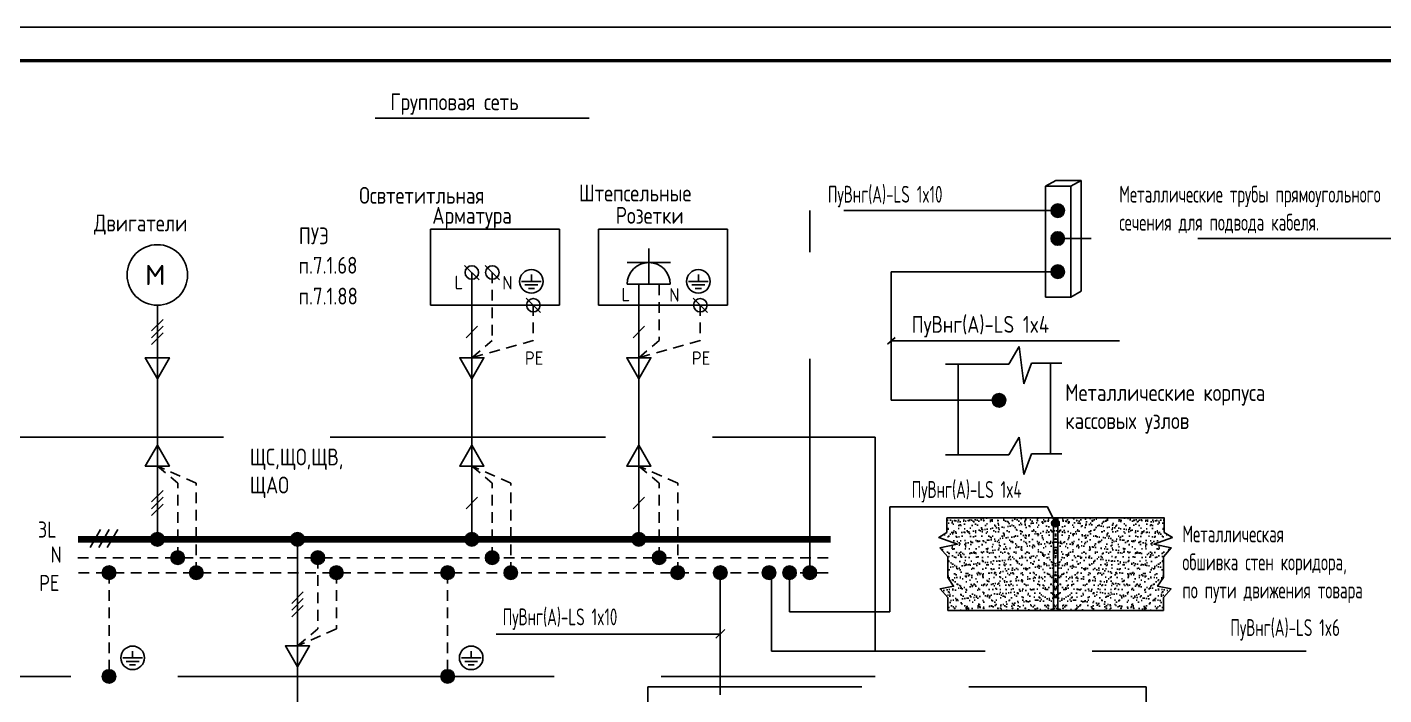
# Model space of a CAD drawing. Header units: metres. Extents: x -1525 to -1043, y -1331 to -1144.
# Drawn here: x -1503.37 to -1483.23, y -1281.55 to -1271.64 of the extents above; entities that cross this region are included whole.
import ezdxf

# ---------------------------------------------------------------- set-up
doc = ezdxf.new("R2010")
doc.units = ezdxf.units.M
doc.header["$MEASUREMENT"] = 0
doc.linetypes.add('невидимая2', pattern=[4.7625, 3.175, -1.5875])
doc.layers.add('04-ЭО_схема', color=250, linetype='Continuous')
doc.layers.add('ЭО-ЭМ', color=7, linetype='Continuous')
doc.styles.add('ADESK1', font='romans__.ttf')
doc.styles.add('Times', font='CS_Gost2304.shx')

msp = doc.modelspace()

# ---------------------------------------------------------------- hatches: boundary and pattern name
at = {"layer": '04-ЭО_схема'}
h = msp.add_hatch(color=256, dxfattribs=at)
edge = h.paths.add_edge_path()
edge.add_arc((-1488.06833005, -1274.36341989), 0.1, 0, 360)
h = msp.add_hatch(color=256, dxfattribs=at)
edge = h.paths.add_edge_path()
edge.add_arc((-1488.06833005, -1274.77739703), 0.1, 0, 360)
h = msp.add_hatch(color=256, dxfattribs=at)
edge = h.paths.add_edge_path()
edge.add_arc((-1488.06833005, -1275.27037255), 0.1, 0, 360)
h = msp.add_hatch(color=256, dxfattribs=at)
edge = h.paths.add_edge_path()
edge.add_arc((-1488.94064324, -1277.18044556), 0.1, 0, 360)
at = {"layer": '04-ЭО_схема', "ltscale": 100}
h = msp.add_hatch(dxfattribs=at)
h.set_pattern_fill('AR-SAND', color=256, scale=0.0025, style=0)
h.set_pattern_definition([(37.5, (-1971.82474, -1353.65968), (-0.004000078, 0.12235331), [0, -0.09652, 0, -0.10795, 0, -0.1031875]), (7.5, (-1971.82474, -1353.65968), (0.11238082, 0.179206275), [0, -0.05207, 0, -0.086995, 0, -0.0333375]), (327.5, (-1971.90285, -1353.65968), (0.197748093, 0.000359296), [0, -0.03175, 0, -0.1143, 0, -0.149225]), (317.5, (-1971.90285, -1353.65968), (0.190889113, 0.05573233), [0, -0.015875, 0, -0.07493, 0, -0.085725])])
h.paths.add_polyline_path([(-1488.88997551, -1278.92624415), (-1488.06635387, -1278.92624415), (-1488.06635387, -1279.14203639), (-1488.06635387, -1279.21768502), (-1488.06635387, -1279.31721979), (-1488.06635387, -1279.37805597), (-1488.06635387, -1279.50409505), (-1488.06635387, -1279.81218173), (-1488.06635387, -1279.92982903), (-1488.06635387, -1279.9993779), (-1488.06635387, -1280.11082548), (-1488.06635387, -1280.30124397), (-1489.70041972, -1280.30124397), (-1489.70041972, -1280.11082548), (-1489.81471927, -1279.98051119), (-1489.61418686, -1279.94092305), (-1489.70041972, -1279.81218173), (-1489.70041972, -1279.50409505), (-1489.81702952, -1279.37346554), (-1489.55799049, -1279.31721979), (-1489.83425225, -1279.21768502), (-1489.71359716, -1279.14203639), (-1489.71359716, -1278.92624415)])
at = {"layer": '04-ЭО_схема'}
h = msp.add_hatch(color=256, dxfattribs=at)
edge = h.paths.add_edge_path()
edge.add_arc((-1489.59936325, -1278.96572458), 0.01628445, 0, 360)
h = msp.add_hatch(color=256, dxfattribs=at)
edge = h.paths.add_edge_path()
edge.add_arc((-1489.39613581, -1278.96572458), 0.01628445, 0, 360)
h = msp.add_hatch(color=256, dxfattribs=at)
edge = h.paths.add_edge_path()
edge.add_arc((-1489.16668772, -1278.96572458), 0.01628445, 0, 360)
h = msp.add_hatch(color=256, dxfattribs=at)
edge = h.paths.add_edge_path()
edge.add_arc((-1488.95690707, -1278.96572458), 0.01628445, 0, 360)
h = msp.add_hatch(color=256, dxfattribs=at)
edge = h.paths.add_edge_path()
edge.add_arc((-1488.74056931, -1278.96572458), 0.01628445, 0, 360)
h = msp.add_hatch(color=256, dxfattribs=at)
edge = h.paths.add_edge_path()
edge.add_arc((-1488.55045607, -1278.96572458), 0.01628445, 0, 360)
h = msp.add_hatch(color=256, dxfattribs=at)
edge = h.paths.add_edge_path()
edge.add_arc((-1488.3701746, -1278.96572458), 0.01628445, 0, 360)
h = msp.add_hatch(color=256, dxfattribs=at)
edge = h.paths.add_edge_path()
edge.add_arc((-1488.20956056, -1278.96572458), 0.01628445, 0, 360)
h = msp.add_hatch(color=256, dxfattribs=at)
edge = h.paths.add_edge_path()
edge.add_arc((-1488.10311846, -1279.00375669), 0.0574414, 0, 360)
at = {"layer": '04-ЭО_схема', "ltscale": 100}
h = msp.add_hatch(dxfattribs=at)
h.set_pattern_fill('AR-SAND', color=256, scale=0.0025, style=0)
h.set_pattern_definition([(142.5, (-1004.37538, -1353.65968), (0.004000078, 0.12235331), [0, -0.09652, 0, -0.10795, 0, -0.1031875]), (172.5, (-1004.37538, -1353.65968), (-0.11238082, 0.179206275), [0, -0.05207, 0, -0.086995, 0, -0.0333375]), (212.5, (-1004.29728, -1353.65968), (-0.197748093, 0.000359296), [0, -0.03175, 0, -0.1143, 0, -0.149225]), (222.5, (-1004.29728, -1353.65968), (-0.190889113, 0.05573233), [0, -0.015875, 0, -0.07493, 0, -0.085725])])
h.paths.add_polyline_path([(-1487.31014672, -1278.92624415), (-1488.13376836, -1278.92624415), (-1488.13376836, -1279.14203639), (-1488.13376836, -1279.21768502), (-1488.13376836, -1279.31721979), (-1488.13376836, -1279.37805597), (-1488.13376836, -1279.50409505), (-1488.13376836, -1279.81218173), (-1488.13376836, -1279.92982903), (-1488.13376836, -1279.9993779), (-1488.13376836, -1280.11082548), (-1488.13376836, -1280.30124397), (-1486.49970251, -1280.30124397), (-1486.49970251, -1280.11082548), (-1486.38540296, -1279.98051119), (-1486.58593537, -1279.94092305), (-1486.49970251, -1279.81218173), (-1486.49970251, -1279.50409505), (-1486.38309271, -1279.37346554), (-1486.64213174, -1279.31721979), (-1486.36586999, -1279.21768502), (-1486.48652507, -1279.14203639), (-1486.48652507, -1278.92624415)])
at = {"layer": '04-ЭО_схема'}
h = msp.add_hatch(color=256, dxfattribs=at)
edge = h.paths.add_edge_path()
edge.add_arc((-1487.98902252, -1278.96572458), 0.01628445, 0, 360)
h = msp.add_hatch(color=256, dxfattribs=at)
edge = h.paths.add_edge_path()
edge.add_arc((-1487.78579507, -1278.96572458), 0.01628445, 0, 360)
h = msp.add_hatch(color=256, dxfattribs=at)
edge = h.paths.add_edge_path()
edge.add_arc((-1487.55634699, -1278.96572458), 0.01628445, 0, 360)
h = msp.add_hatch(color=256, dxfattribs=at)
edge = h.paths.add_edge_path()
edge.add_arc((-1487.34656634, -1278.96572458), 0.01628445, 0, 360)
h = msp.add_hatch(color=256, dxfattribs=at)
edge = h.paths.add_edge_path()
edge.add_arc((-1487.13022858, -1278.96572458), 0.01628445, 0, 360)
h = msp.add_hatch(color=256, dxfattribs=at)
edge = h.paths.add_edge_path()
edge.add_arc((-1486.94011534, -1278.96572458), 0.01628445, 0, 360)
h = msp.add_hatch(color=256, dxfattribs=at)
edge = h.paths.add_edge_path()
edge.add_arc((-1486.75983387, -1278.96572458), 0.01628445, 0, 360)
h = msp.add_hatch(color=256, dxfattribs=at)
edge = h.paths.add_edge_path()
edge.add_arc((-1486.59921983, -1278.96572458), 0.01628445, 0, 360)
h = msp.add_hatch(color=256, dxfattribs=at)
edge = h.paths.add_edge_path()
edge.add_arc((-1501.43582855, -1279.24385122), 0.1, 0, 360)
h = msp.add_hatch(color=256, dxfattribs=at)
edge = h.paths.add_edge_path()
edge.add_arc((-1499.35550481, -1279.24385122), 0.1, 0, 360)
h = msp.add_hatch(color=256, dxfattribs=at)
edge = h.paths.add_edge_path()
edge.add_arc((-1496.76683401, -1279.24385122), 0.1, 0, 360)
h = msp.add_hatch(color=256, dxfattribs=at)
edge = h.paths.add_edge_path()
edge.add_arc((-1494.2884501, -1279.24385122), 0.1, 0, 360)
h = msp.add_hatch(color=256, dxfattribs=at)
edge = h.paths.add_edge_path()
edge.add_arc((-1488.1027801, -1279.00540592), 0.01628445, 0, 360)
h = msp.add_hatch(color=256, dxfattribs=at)
edge = h.paths.add_edge_path()
edge.add_arc((-1488.1027801, -1279.2380991), 0.01628445, 0, 360)
h = msp.add_hatch(color=256, dxfattribs=at)
edge = h.paths.add_edge_path()
edge.add_arc((-1501.13388287, -1279.51795786), 0.1, 0, 360)
h = msp.add_hatch(color=256, dxfattribs=at)
edge = h.paths.add_edge_path()
edge.add_arc((-1499.05355914, -1279.51795786), 0.1, 0, 360)
h = msp.add_hatch(color=256, dxfattribs=at)
edge = h.paths.add_edge_path()
edge.add_arc((-1496.46488833, -1279.51795786), 0.1, 0, 360)
h = msp.add_hatch(color=256, dxfattribs=at)
edge = h.paths.add_edge_path()
edge.add_arc((-1493.98650443, -1279.51795786), 0.1, 0, 360)
h = msp.add_hatch(color=256, dxfattribs=at)
edge = h.paths.add_edge_path()
edge.add_arc((-1488.1027801, -1279.51343803), 0.01628445, 0, 360)
h = msp.add_hatch(color=256, dxfattribs=at)
edge = h.paths.add_edge_path()
edge.add_arc((-1502.15318469, -1279.74079844), 0.1, 0, 360)
h = msp.add_hatch(color=256, dxfattribs=at)
edge = h.paths.add_edge_path()
edge.add_arc((-1500.8576701, -1279.74079844), 0.1, 0, 360)
h = msp.add_hatch(color=256, dxfattribs=at)
edge = h.paths.add_edge_path()
edge.add_arc((-1498.77734636, -1279.74079844), 0.1, 0, 360)
h = msp.add_hatch(color=256, dxfattribs=at)
edge = h.paths.add_edge_path()
edge.add_arc((-1497.1264083, -1279.74079844), 0.1, 0, 360)
h = msp.add_hatch(color=256, dxfattribs=at)
edge = h.paths.add_edge_path()
edge.add_arc((-1496.18867556, -1279.74079844), 0.1, 0, 360)
h = msp.add_hatch(color=256, dxfattribs=at)
edge = h.paths.add_edge_path()
edge.add_arc((-1493.71029165, -1279.74079844), 0.1, 0, 360)
h = msp.add_hatch(color=256, dxfattribs=at)
edge = h.paths.add_edge_path()
edge.add_arc((-1493.07771445, -1279.74079844), 0.1, 0, 360)
h = msp.add_hatch(color=256, dxfattribs=at)
edge = h.paths.add_edge_path()
edge.add_arc((-1492.35452922, -1279.74079844), 0.1, 0, 360)
h = msp.add_hatch(color=256, dxfattribs=at)
edge = h.paths.add_edge_path()
edge.add_arc((-1492.05037449, -1279.74079844), 0.1, 0, 360)
h = msp.add_hatch(color=256, dxfattribs=at)
edge = h.paths.add_edge_path()
edge.add_arc((-1491.74914655, -1279.74079844), 0.1, 0, 360)
h = msp.add_hatch(color=256, dxfattribs=at)
edge = h.paths.add_edge_path()
edge.add_arc((-1488.1027801, -1279.767074), 0.01628445, 0, 360)
h = msp.add_hatch(color=256, dxfattribs=at)
edge = h.paths.add_edge_path()
edge.add_arc((-1488.1027801, -1279.99278626), 0.01628445, 0, 360)
h = msp.add_hatch(color=256, dxfattribs=at)
edge = h.paths.add_edge_path()
edge.add_arc((-1489.59936325, -1280.26926149), 0.01628445, 0, 360)
h = msp.add_hatch(color=256, dxfattribs=at)
edge = h.paths.add_edge_path()
edge.add_arc((-1489.39613581, -1280.26926149), 0.01628445, 0, 360)
h = msp.add_hatch(color=256, dxfattribs=at)
edge = h.paths.add_edge_path()
edge.add_arc((-1489.16668772, -1280.26926149), 0.01628445, 0, 360)
h = msp.add_hatch(color=256, dxfattribs=at)
edge = h.paths.add_edge_path()
edge.add_arc((-1488.95690707, -1280.26926149), 0.01628445, 0, 360)
h = msp.add_hatch(color=256, dxfattribs=at)
edge = h.paths.add_edge_path()
edge.add_arc((-1488.74056931, -1280.26926149), 0.01628445, 0, 360)
h = msp.add_hatch(color=256, dxfattribs=at)
edge = h.paths.add_edge_path()
edge.add_arc((-1488.55045607, -1280.26926149), 0.01628445, 0, 360)
h = msp.add_hatch(color=256, dxfattribs=at)
edge = h.paths.add_edge_path()
edge.add_arc((-1488.3701746, -1280.26926149), 0.01628445, 0, 360)
h = msp.add_hatch(color=256, dxfattribs=at)
edge = h.paths.add_edge_path()
edge.add_arc((-1488.20956056, -1280.26926149), 0.01628445, 0, 360)
h = msp.add_hatch(color=256, dxfattribs=at)
edge = h.paths.add_edge_path()
edge.add_arc((-1488.1027801, -1280.24176915), 0.01628445, 0, 360)
h = msp.add_hatch(color=256, dxfattribs=at)
edge = h.paths.add_edge_path()
edge.add_arc((-1487.98902252, -1280.26926149), 0.01628445, 0, 360)
h = msp.add_hatch(color=256, dxfattribs=at)
edge = h.paths.add_edge_path()
edge.add_arc((-1487.78579507, -1280.26926149), 0.01628445, 0, 360)
h = msp.add_hatch(color=256, dxfattribs=at)
edge = h.paths.add_edge_path()
edge.add_arc((-1487.55634699, -1280.26926149), 0.01628445, 0, 360)
h = msp.add_hatch(color=256, dxfattribs=at)
edge = h.paths.add_edge_path()
edge.add_arc((-1487.34656634, -1280.26926149), 0.01628445, 0, 360)
h = msp.add_hatch(color=256, dxfattribs=at)
edge = h.paths.add_edge_path()
edge.add_arc((-1487.13022858, -1280.26926149), 0.01628445, 0, 360)
h = msp.add_hatch(color=256, dxfattribs=at)
edge = h.paths.add_edge_path()
edge.add_arc((-1486.94011534, -1280.26926149), 0.01628445, 0, 360)
h = msp.add_hatch(color=256, dxfattribs=at)
edge = h.paths.add_edge_path()
edge.add_arc((-1486.75983387, -1280.26926149), 0.01628445, 0, 360)
h = msp.add_hatch(color=256, dxfattribs=at)
edge = h.paths.add_edge_path()
edge.add_arc((-1486.59921983, -1280.26926149), 0.01628445, 0, 360)
h = msp.add_hatch(color=256, dxfattribs=at)
edge = h.paths.add_edge_path()
edge.add_arc((-1502.15318469, -1281.28044876), 0.1, 0, 360)
h = msp.add_hatch(color=256, dxfattribs=at)
edge = h.paths.add_edge_path()
edge.add_arc((-1497.1264083, -1281.28044876), 0.1, 0, 360)

# ---------------------------------------------------------------- linework, layer by layer
msp.add_lwpolyline([(-1506.22162925, -1301.33848912), (-1506.22162925, -1271.63848912), (-1464.22162925, -1271.63848912), (-1464.22162925, -1301.33848912), (-1506.22162925, -1301.33848912)])
at = {"const_width": 0.05}
msp.add_lwpolyline([(-1464.67162925, -1300.83848912), (-1504.17162925, -1300.83848912), (-1504.17162925, -1272.13848912), (-1464.67162925, -1272.13848912), (-1464.67162925, -1300.83848912)], dxfattribs=at)
at = {"layer": '04-ЭО_схема'}
for p, q in [((-1498.20417648, -1272.98941674, 218.80989817), (-1495.02677521, -1272.98941674, 218.80989817)), ((-1487.71953058, -1273.91382495), (-1487.71953058, -1275.56106824)), ((-1488.24950808, -1274.00027861), (-1488.24950808, -1275.6475219)), ((-1487.87327228, -1274.00027861), (-1487.87327228, -1275.6475219)), ((-1494.14037986, -1274.92822735, 218.80989817), (-1494.14037986, -1275.45511576, 218.80989817)), ((-1494.45970617, -1275.13468163, 218.80989817), (-1493.81858193, -1275.13468163, 218.80989817)), ((-1496.87361347, -1275.178238, 218.80989817), (-1496.66005455, -1275.39179693, 218.80989817)), ((-1496.76683401, -1279.24385122, 218.80989817), (-1496.76683401, -1275.28236009, 218.80989817)), ((-1496.56901042, -1275.178238, 218.80989817), (-1496.3554515, -1275.39179693, 218.80989817)), ((-1495.88280397, -1275.41458721, 218.80989817), (-1495.88280397, -1275.31322457, 218.80989817)), ((-1493.40442007, -1275.41458721, 218.80989817), (-1493.40442007, -1275.31322457, 218.80989817)), ((-1495.73734171, -1275.41458721, 218.80989817), (-1496.02826624, -1275.41458721, 218.80989817)), ((-1495.78754043, -1275.46675044, 218.80989817), (-1495.97806751, -1275.46675044, 218.80989817)), ((-1495.83773916, -1275.51891366, 218.80989817), (-1495.92786879, -1275.51891366, 218.80989817)), ((-1493.82037991, -1275.45481643, 218.80989817), (-1494.46037982, -1275.45481643, 218.80989817)), ((-1494.2884501, -1279.24385122, 218.80989817), (-1494.2884501, -1275.46170604, 218.80989817)), ((-1493.2589578, -1275.41458721, 218.80989817), (-1493.54988233, -1275.41458721, 218.80989817)), ((-1493.30915653, -1275.46675044, 218.80989817), (-1493.49968361, -1275.46675044, 218.80989817)), ((-1493.35935525, -1275.51891366, 218.80989817), (-1493.44948489, -1275.51891366, 218.80989817)), ((-1495.96088699, -1275.66402341, 218.80989817), (-1495.74732807, -1275.87758233, 218.80989817)), ((-1493.48250308, -1275.66402341, 218.80989817), (-1493.26894416, -1275.87758233, 218.80989817)), ((-1501.43582855, -1279.24385122, 218.80989817), (-1501.43582855, -1275.76814549, 218.80989817)), ((-1501.52119563, -1276.14902606, 218.80989817), (-1501.35046147, -1275.9782919, 218.80989817)), ((-1501.52119563, -1276.2502067, 218.80989817), (-1501.35046147, -1276.07947254, 218.80989817)), ((-1496.85220108, -1276.2502067, 218.80989817), (-1496.68146693, -1276.07947254, 218.80989817)), ((-1494.37381718, -1276.2502067, 218.80989817), (-1494.20308302, -1276.07947254, 218.80989817)), ((-1501.52119563, -1276.35138734, 218.80989817), (-1501.35046147, -1276.18065318, 218.80989817)), ((-1489.54904728, -1276.64274143), (-1489.54904728, -1277.98894546)), ((-1501.52119563, -1278.68934654, 218.80989817), (-1501.35046147, -1278.51861239, 218.80989817)), ((-1501.52119563, -1278.79052718, 218.80989817), (-1501.35046147, -1278.61979302, 218.80989817)), ((-1501.52119563, -1278.89170782, 218.80989817), (-1501.35046147, -1278.72097366, 218.80989817)), ((-1496.85220108, -1278.79052718, 218.80989817), (-1496.68146693, -1278.61979302, 218.80989817)), ((-1494.37381718, -1278.79052718, 218.80989817), (-1494.20308302, -1278.61979302, 218.80989817)), ((-1502.27734997, -1279.09765375, 218.80989817), (-1502.43263186, -1279.36660987, 218.80989817)), ((-1502.15092598, -1279.09765375, 218.80989817), (-1502.30620787, -1279.36660987, 218.80989817)), ((-1502.02450199, -1279.09765375, 218.80989817), (-1502.17978388, -1279.36660987, 218.80989817)), ((-1499.35550481, -1290.4885829, 218.80989817), (-1499.35550481, -1279.24385122, 218.80989817)), ((-1499.44087189, -1280.1954093, 218.80989817), (-1499.27013773, -1280.02467514, 218.80989817)), ((-1499.44087189, -1280.29658993, 218.80989817), (-1499.27013773, -1280.12585578, 218.80989817)), ((-1499.44087189, -1280.39777057, 218.80989817), (-1499.27013773, -1280.22703642, 218.80989817)), ((-1501.80298391, -1281.00517912, 218.80989817), (-1501.80298391, -1280.90381648, 218.80989817)), ((-1496.77620752, -1281.00517912, 218.80989817), (-1496.77620752, -1280.90381648, 218.80989817)), ((-1501.65752164, -1281.00517912, 218.80989817), (-1501.94844617, -1281.00517912, 218.80989817)), ((-1501.70772037, -1281.05734235, 218.80989817), (-1501.89824745, -1281.05734235, 218.80989817)), ((-1501.75791909, -1281.10950557, 218.80989817), (-1501.84804872, -1281.10950557, 218.80989817)), ((-1496.63074525, -1281.00517912, 218.80989817), (-1496.92166978, -1281.00517912, 218.80989817)), ((-1496.68094398, -1281.05734235, 218.80989817), (-1496.87147106, -1281.05734235, 218.80989817)), ((-1496.7311427, -1281.10950557, 218.80989817), (-1496.82127233, -1281.10950557, 218.80989817))]:
    msp.add_line(p, q, dxfattribs=at)
at = {"layer": '04-ЭО_схема', "linetype": 'Continuous', "ltscale": 15}
for p, q in [((-1488.24950808, -1274.00027861), (-1488.09576638, -1273.91382495)), ((-1488.09576638, -1273.91382495), (-1487.71953058, -1273.91382495)), ((-1487.87327228, -1274.00027861), (-1487.71953058, -1273.91382495)), ((-1488.24950808, -1274.00027861), (-1487.87327228, -1274.00027861)), ((-1488.24950808, -1275.6475219), (-1487.87327228, -1275.6475219)), ((-1487.87327228, -1275.6475219), (-1487.71953058, -1275.56106824))]:
    msp.add_line(p, q, dxfattribs=at)
at = {"layer": '04-ЭО_схема', "linetype": 'невидимая2'}
for p, q in [((-1491.74914655, -1279.74079844, 218.80989817), (-1491.74914655, -1274.36341989, 218.80989817)), ((-1488.06833005, -1274.36341989), (-1491.74914655, -1274.36341989)), ((-1473.28718928, -1274.77739664, -218.80989817), (-1488.04105314, -1274.77739664, -218.80989817)), ((-1490.53961012, -1275.27021758, -257.65006799), (-1488.07139748, -1275.27021758, -257.65006799)), ((-1490.53961012, -1277.18044556, -257.65006799), (-1490.53961012, -1275.27021758, -257.65006799)), ((-1488.95156292, -1277.18044556, -437.61979635), (-1490.53961012, -1277.18044556, -437.61979635))]:
    msp.add_line(p, q, dxfattribs=at)
at = {"layer": '04-ЭО_схема', "linetype": 'невидимая2', "ltscale": 0.05}
for p, q in [((-1496.46488833, -1275.28236009, 218.80989817), (-1496.46488833, -1276.29397096, 218.80989817)), ((-1493.98650443, -1275.46170604, 218.80989817), (-1493.98650443, -1276.29397096, 218.80989817)), ((-1495.85410753, -1275.76814549, 218.80989817), (-1495.85410753, -1276.29380431, 218.80989817)), ((-1493.37572362, -1275.76814549, 218.80989817), (-1493.37572362, -1276.29380431, 218.80989817)), ((-1495.85410753, -1276.29380431, 218.80989817), (-1496.76683401, -1276.54831797, 218.80989817)), ((-1496.76683401, -1276.54831797, 218.80989817), (-1496.46488833, -1276.29397096, 218.80989817)), ((-1493.37572362, -1276.29380431, 218.80989817), (-1494.2884501, -1276.54831797, 218.80989817)), ((-1494.2884501, -1276.54831797, 218.80989817), (-1493.98650443, -1276.29397096, 218.80989817)), ((-1501.43582855, -1278.1572393, 218.80989817), (-1501.13388287, -1278.4115863, 218.80989817)), ((-1500.8576701, -1278.41175295, 218.80989817), (-1501.43582855, -1278.1572393, 218.80989817)), ((-1496.76683401, -1278.1572393, 218.80989817), (-1496.46488833, -1278.4115863, 218.80989817)), ((-1496.18867556, -1278.41175295, 218.80989817), (-1496.76683401, -1278.1572393, 218.80989817)), ((-1493.71029165, -1278.41175295, 218.80989817), (-1494.2884501, -1278.1572393, 218.80989817)), ((-1494.2884501, -1278.1572393, 218.80989817), (-1493.98650443, -1278.4115863, 218.80989817)), ((-1501.13388287, -1279.51795786, 218.80989817), (-1501.13388287, -1278.4115863, 218.80989817)), ((-1500.8576701, -1279.74079844, 218.80989817), (-1500.8576701, -1278.41175295, 218.80989817)), ((-1496.46488833, -1279.51795786, 218.80989817), (-1496.46488833, -1278.4115863, 218.80989817)), ((-1496.18867556, -1279.74079844, 218.80989817), (-1496.18867556, -1278.41175295, 218.80989817)), ((-1493.98650443, -1279.51795786, 218.80989817), (-1493.98650443, -1278.4115863, 218.80989817)), ((-1493.71029165, -1279.74079844, 218.80989817), (-1493.71029165, -1278.41175295, 218.80989817)), ((-1502.61481819, -1279.51795786, 218.80989817), (-1497.58618004, -1279.51795786, 218.80989817)), ((-1499.05355914, -1279.51795786, 218.80989817), (-1499.05355914, -1280.57306336, 218.80989817)), ((-1497.58618004, -1279.51795786, 218.80989817), (-1491.44011134, -1279.51795786, 218.80989817)), ((-1502.6046765, -1279.74079844, 218.80989817), (-1497.58618004, -1279.74079844, 218.80989817)), ((-1502.15318469, -1279.74079844, 218.80989817), (-1502.15318469, -1281.28044876, 218.80989817)), ((-1498.77734636, -1279.74079844, 218.80989817), (-1498.77734636, -1280.57289671, 218.80989817)), ((-1497.58618004, -1279.74079844, 218.80989817), (-1491.45025289, -1279.74079844, 218.80989817)), ((-1497.1264083, -1279.74079844, 218.80989817), (-1497.1264083, -1281.28044876, 218.80989817)), ((-1498.77734636, -1280.57289671, 218.80989817), (-1499.35550481, -1280.82741037, 218.80989817)), ((-1499.35550481, -1280.82741037, 218.80989817), (-1499.05355914, -1280.57306336, 218.80989817))]:
    msp.add_line(p, q, dxfattribs=at)
at = {"layer": '04-ЭО_схема', "color": 0}
for p, q in [((-1488.7928504, -1276.64274143), (-1488.64027609, -1276.38014387, -437.61979635)), ((-1488.64027609, -1276.38014387, -437.61979635), (-1488.57092376, -1276.93441057, -437.61979635)), ((-1489.7361183, -1276.64274143), (-1488.7928504, -1276.64274143)), ((-1488.57092376, -1276.93441057, -437.61979635), (-1488.45996015, -1276.62956399, -437.61979635)), ((-1488.45996015, -1276.62956399, -437.61979635), (-1488.00669438, -1276.62956399, -437.61979635)), ((-1488.17404746, -1276.62956399, -437.61979635), (-1488.17404746, -1277.97576803, -437.61979635)), ((-1488.7928504, -1277.98894546), (-1488.64027609, -1277.7263479, -437.61979635)), ((-1488.64027609, -1277.7263479, -437.61979635), (-1488.57092376, -1278.28061461, -437.61979635)), ((-1489.7361183, -1277.98894546), (-1488.7928504, -1277.98894546)), ((-1488.57092376, -1278.28061461, -437.61979635), (-1488.45996015, -1277.97576803, -437.61979635)), ((-1488.45996015, -1277.97576803, -437.61979635), (-1488.00793684, -1277.97576803, -437.61979635))]:
    msp.add_line(p, q, dxfattribs=at)
at = {"layer": '04-ЭО_схема', "color": 7, "linetype": 'невидимая2', "elevation": 218.80989817}
for points in [[(-1497.38188393, -1274.63841611), (-1495.4665087, -1274.63841611), (-1495.4665087, -1275.76814549), (-1497.38188393, -1275.76814549)], [(-1494.88499123, -1274.63841611), (-1492.969616, -1274.63841611), (-1492.969616, -1275.76814549), (-1494.88499123, -1275.76814549)], [(-1497.95633856, -1281.28044876), (-1503.63101228, -1281.28044876), (-1503.63101228, -1277.72878565), (-1497.95633856, -1277.72878565), (-1490.78078702, -1277.72878565), (-1490.78078702, -1281.28044876)]]:
    msp.add_lwpolyline(points, close=True, dxfattribs=at)
at = {"layer": '04-ЭО_схема', "elevation": 218.80989817}
for points in [[(-1501.43582855, -1276.85998278), (-1501.61576831, -1276.54831797), (-1501.25588878, -1276.54831797)], [(-1496.76683401, -1276.85998278), (-1496.94677377, -1276.54831797), (-1496.58689424, -1276.54831797)], [(-1494.2884501, -1276.85998278), (-1494.46838986, -1276.54831797), (-1494.10851034, -1276.54831797)], [(-1501.43582855, -1277.84557448), (-1501.61576831, -1278.1572393), (-1501.25588878, -1278.1572393)], [(-1496.76683401, -1277.84557448), (-1496.94677377, -1278.1572393), (-1496.58689424, -1278.1572393)], [(-1494.2884501, -1277.84557448), (-1494.46838986, -1278.1572393), (-1494.10851034, -1278.1572393)], [(-1499.35550481, -1281.13907518), (-1499.53544457, -1280.82741037), (-1499.17556505, -1280.82741037)]]:
    msp.add_lwpolyline(points, close=True, dxfattribs=at)
at = {"layer": '04-ЭО_схема', "linetype": 'невидимая2', "elevation": 218.80989817}
for points in [[(-1492.31992903, -1279.74079806), (-1492.31992903, -1280.90731477), (-1481.85419143, -1280.90731477), (-1481.85419143, -1278.07845739)], [(-1492.05037449, -1279.74079844), (-1492.05037449, -1280.3202454), (-1490.56272472, -1280.3202454), (-1490.56272472, -1278.76192832), (-1488.22220418, -1278.76192832), (-1488.10311846, -1279.00375669)], [(-1493.07895626, -1279.74079806), (-1493.07895626, -1281.55461792)]]:
    msp.add_lwpolyline(points, dxfattribs=at)
at = {"layer": '04-ЭО_схема', "ltscale": 100}
for points in [[(-1488.88997551, -1278.92624415), (-1488.06635387, -1278.92624415), (-1488.06635387, -1279.14203639), (-1488.06635387, -1279.21768502), (-1488.06635387, -1279.31721979), (-1488.06635387, -1279.37805597), (-1488.06635387, -1279.50409505), (-1488.06635387, -1279.81218173), (-1488.06635387, -1279.92982903), (-1488.06635387, -1279.9993779), (-1488.06635387, -1280.11082548), (-1488.06635387, -1280.30124397), (-1489.70041972, -1280.30124397), (-1489.70041972, -1280.11082548), (-1489.81471927, -1279.98051119), (-1489.61418686, -1279.94092305), (-1489.70041972, -1279.81218173), (-1489.70041972, -1279.50409505), (-1489.81702952, -1279.37346554), (-1489.55799049, -1279.31721979), (-1489.83425225, -1279.21768502), (-1489.71359716, -1279.14203639), (-1489.71359716, -1278.92624415)], [(-1487.31014672, -1278.92624415), (-1488.13376836, -1278.92624415), (-1488.13376836, -1279.14203639), (-1488.13376836, -1279.21768502), (-1488.13376836, -1279.31721979), (-1488.13376836, -1279.37805597), (-1488.13376836, -1279.50409505), (-1488.13376836, -1279.81218173), (-1488.13376836, -1279.92982903), (-1488.13376836, -1279.9993779), (-1488.13376836, -1280.11082548), (-1488.13376836, -1280.30124397), (-1486.49970251, -1280.30124397), (-1486.49970251, -1280.11082548), (-1486.38540296, -1279.98051119), (-1486.58593537, -1279.94092305), (-1486.49970251, -1279.81218173), (-1486.49970251, -1279.50409505), (-1486.38309271, -1279.37346554), (-1486.64213174, -1279.31721979), (-1486.36586999, -1279.21768502), (-1486.48652507, -1279.14203639), (-1486.48652507, -1278.92624415)]]:
    msp.add_lwpolyline(points, close=True, dxfattribs=at)
at = {"layer": '04-ЭО_схема', "const_width": 0.1, "elevation": 218.80989817}
for points in [[(-1502.61556637, -1279.24385122), (-1497.58618004, -1279.24385122)], [(-1497.58618004, -1279.24385122), (-1491.43989803, -1279.24385122)]]:
    msp.add_lwpolyline(points, dxfattribs=at)
at = {"layer": '04-ЭО_схема', "color": 7, "linetype": 'невидимая2'}
msp.add_lwpolyline([(-1494.1532347, -1281.43524382), (-1486.75776882, -1281.43524382), (-1486.75776882, -1286.47314008), (-1494.1532347, -1286.47314008)], close=True, dxfattribs=at)
at = {"layer": '04-ЭО_схема'}
for centre, radius in [((-1488.06833005, -1274.36341989), 0.1), ((-1488.06833005, -1274.77739703), 0.1), ((-1501.43582855, -1275.31887372, 218.80989817), 0.44927177), ((-1496.76683401, -1275.28236009, 218.80989817), 0.1), ((-1496.46223096, -1275.28236009, 218.80989817), 0.1), ((-1495.88280397, -1275.41458721, 218.80989817), 0.175), ((-1493.40442007, -1275.41458721, 218.80989817), 0.175), ((-1488.06833005, -1275.27037255), 0.1), ((-1495.85410753, -1275.76814549, 218.80989817), 0.1), ((-1493.37572362, -1275.76814549, 218.80989817), 0.1), ((-1488.94064324, -1277.18044556, -437.61979635), 0.1), ((-1488.10311846, -1279.00375669), 0.0574414), ((-1501.43582855, -1279.24385122, 218.80989817), 0.1), ((-1499.35550481, -1279.24385122, 218.80989817), 0.1), ((-1496.76683401, -1279.24385122, 218.80989817), 0.1), ((-1494.2884501, -1279.24385122, 218.80989817), 0.1), ((-1501.13388287, -1279.51795786, 218.80989817), 0.1), ((-1499.05355914, -1279.51795786, 218.80989817), 0.1), ((-1496.46488833, -1279.51795786, 218.80989817), 0.1), ((-1493.98650443, -1279.51795786, 218.80989817), 0.1), ((-1502.15318469, -1279.74079844, 218.80989817), 0.1), ((-1500.8576701, -1279.74079844, 218.80989817), 0.1), ((-1498.77734636, -1279.74079844, 218.80989817), 0.1), ((-1497.1264083, -1279.74079844, 218.80989817), 0.1), ((-1496.18867556, -1279.74079844, 218.80989817), 0.1), ((-1493.71029165, -1279.74079844, 218.80989817), 0.1), ((-1493.07771445, -1279.74079844, 218.80989817), 0.1), ((-1492.35452922, -1279.74079844, 218.80989817), 0.1), ((-1492.05037449, -1279.74079844, 218.80989817), 0.1), ((-1491.74914655, -1279.74079844, 218.80989817), 0.1), ((-1501.80298391, -1281.00517912, 218.80989817), 0.175), ((-1496.77620752, -1281.00517912, 218.80989817), 0.175), ((-1502.15318469, -1281.28044876, 218.80989817), 0.1), ((-1497.1264083, -1281.28044876, 218.80989817), 0.1)]:
    msp.add_circle(centre, radius, dxfattribs=at)
msp.add_arc((-1494.14037986, -1275.45498096, 218.80989817), 0.32, 0.029459363, 179.970540637, dxfattribs=at)
at = {"layer": 'ЭО-ЭМ'}
for p, q in [((-1490.48351487, -1276.24522452, -257.65006799), (-1490.59570537, -1276.34612419, -257.65006799)), ((-1487.15183087, -1276.29567436), (-1490.53961012, -1276.29567436, -257.65006799)), ((-1493.01336954, -1280.5821691, 218.80989817), (-1493.14454298, -1280.71324688, 218.80989817)), ((-1496.4067009, -1280.65388432), (-1493.07895626, -1280.65388432))]:
    msp.add_line(p, q, dxfattribs=at)

# ---------------------------------------------------------------- texts
at = {"layer": '04-ЭО_схема'}
for s, height, style, p in [('Групповая сеть', 0.25, 'Times', (-1497.97620853, -1272.87192404, 218.80989817)), ('Освтетитльная ', 0.25, 'Times', (-1498.43901986, -1274.26127502, 218.80989817)), ('Штепсельные', 0.25, 'Times', (-1495.1761175, -1274.22731534, 218.80989817)), ('Арматура', 0.25, 'Times', (-1497.3538976, -1274.55919397, 218.80989817)), ('Розетки', 0.25, 'Times', (-1494.62978858, -1274.55919397, 218.80989817)), ('Двигатели', 0.25, 'Times', (-1502.37559396, -1274.67204966, 218.80989817)), ('ПУЭ', 0.25, 'Times', (-1499.33510587, -1274.86267924, 218.80989817)), ('п.7.1.68', 0.25, 'Times', (-1499.33944463, -1275.29995627, 218.80989817)), ('М', 0.3, 'ADESK1', (-1501.62001732, -1275.46885996, 218.80989817)), ('п.7.1.88', 0.25, 'Times', (-1499.33944463, -1275.75823735, 218.80989817)), ('ПуВнг(А)-LS 1x4', 0.25, 'Times', (-1490.23718953, -1276.1776042, 445.28488795))]:
    msp.add_text(s, height=height, dxfattribs=dict(at, style=style)).set_placement(p)
at = {"layer": '04-ЭО_схема', "style": 'Times', "width": 0.8}
for s, p in [('ПуВнг(А)-LS 1x10', (-1491.48174494, -1274.24534973, 494.30672252)), ('ПуВнг(А)-LS 1x4', (-1490.23718953, -1278.62917707, 445.28488795)), ('ПуВнг(А)-LS 1x10', (-1496.30884298, -1280.52113306, 226.47498978)), ('ПуВнг(А)-LS 1x6', (-1485.50638615, -1280.6801971))]:
    msp.add_text(s, height=0.25, dxfattribs=at).set_placement(p)
at = {"layer": '04-ЭО_схема', "linetype": 'Continuous', "style": 'ADESK1', "width": 0.85}
for s, p in [('L', (-1497.02379472, -1275.53006372, 218.80989817)), ('N', (-1496.31433158, -1275.53588661, 218.80989817)), ('L', (-1494.54541081, -1275.70940967, 218.80989817)), ('N', (-1493.83594767, -1275.71523257, 218.80989817)), ('PE', (-1495.97863491, -1276.65368723, 218.80989817)), ('PE', (-1493.500251, -1276.65368723, 218.80989817))]:
    msp.add_text(s, height=0.2, dxfattribs=at).set_placement(p)
at = {"layer": '04-ЭО_схема', "linetype": 'Continuous', "style": 'Times'}
for s, p in [('3L', (-1503.20731702, -1279.21979385, 218.80989817)), ('N', (-1503.02144359, -1279.59126727, 218.80989817)), ('PE', (-1503.18842311, -1280.01331709, 218.80989817))]:
    msp.add_text(s, height=0.24, dxfattribs=at).set_placement(p)
at = {"layer": '04-ЭО_схема', "char_height": 0.25, "attachment_point": 1, "style": 'Times'}
for s, insert, width in [('{\\W0.8;Металлические трубы прямоугольного сечения для подвода кабеля.}', (-1487.15536462, -1273.99377796, -218.80989817), 4.0625), ('Металлические корпуса кассовых узлов', (-1487.9577534, -1276.93981142, -218.80989817), 3.875), ('ЩС,ЩО,ЩВ,\\PЩАО', (-1500.06260702, -1277.89686496, 218.80989817), 2.21139959), ('{\\W0.8;Металлическая \\Pобшивка стен коридора, \\Pпо пути движения товара}', (-1486.21783973, -1279.03914853), 11.0872538761)]:
    msp.add_mtext(s, dxfattribs=dict(at, insert=insert, width=width))

doc.saveas('drawing.dxf')
